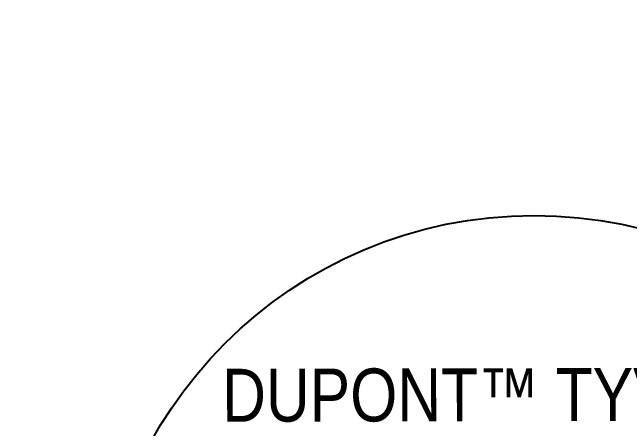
# Model space of a CAD drawing. Header units: inches. Extents: x -20.7 to 75.7, y -15.1 to 19.1.
# Drawn here: x 59.245 to 60.702, y 11.979 to 12.963 of the extents above; entities that cross this region are included whole.
import ezdxf

# ---------------------------------------------------------------- set-up
doc = ezdxf.new("R2010")
doc.units = ezdxf.units.IN
doc.header["$MEASUREMENT"] = 0
doc.layers.add('G-ANNO-TTLB', color=7, linetype='Continuous', lineweight=0)
doc.layers.add('TYVEK', color=7, linetype='Continuous', lineweight=0)

# ---------------------------------------------------------------- blocks, each defined once
blk = doc.blocks.new('Block_329')
at = {"layer": 'TYVEK', "char_height": 0.2, "attachment_point": 7, "rotation": 0.1123}
for s, insert in [('\\C18;\\c0;\\FArial Narrow|b0|i0|c1;\\H0.087500;\\W1.000002;®', (60.9968, 12.0746)), ('\\C18;\\c0;\\FArial Narrow|b0|i0|c1;\\H0.125000;\\W1.000002;DUPONT™ TYVEK', (59.7403, 11.994)), ('\\C18;\\c0;\\FArial Narrow|b0|i0|c1;\\H0.125000;\\W1.000002;TAPE', (59.7371, 11.7856))]:
    blk.add_mtext(s, dxfattribs=dict(at, insert=insert))

msp = doc.modelspace()

# ---------------------------------------------------------------- hatches: boundary and pattern name
at = {"layer": 'G-ANNO-TTLB', "true_color": 0xb9529f, "transparency": 33554687}
h = msp.add_hatch(color=233, dxfattribs=at)
edge = h.paths.add_edge_path()
edge.add_spline(control_points=[(71.2273, -15.1345), (71.2273, -15.1345), (30.5273, -15.1345), (30.5273, -15.1345), (30.5273, -15.1345), (30.5273, 19.0008), (30.5273, 19.0008), (30.5273, 19.0008), (71.2273, 19.0008), (71.2273, 19.0008), (71.2273, 19.0008), (71.2273, -15.1345), (71.2273, -15.1345)], knot_values=[0, 0, 0, 0, 1, 1, 1, 2, 2, 2, 3, 3, 3, 4, 4, 4, 4], degree=3, periodic=0)
edge = h.paths.add_edge_path()
edge.add_spline(control_points=[(30.6523, 18.8757), (30.6523, 18.8757), (30.6523, -15.0095), (30.6523, -15.0095), (30.6523, -15.0095), (71.1023, -15.0095), (71.1023, -15.0095), (71.1023, -15.0095), (71.1023, 18.8757), (71.1023, 18.8757), (71.1023, 18.8757), (30.6523, 18.8757), (30.6523, 18.8757)], knot_values=[0, 0, 0, 0, 1, 1, 1, 2, 2, 2, 3, 3, 3, 4, 4, 4, 4], degree=3, periodic=0)
edge.add_line((30.6523, 18.8757), (30.6523, 18.8757))

# ---------------------------------------------------------------- linework, layer by layer
at = {"layer": 'G-ANNO-TTLB'}
for points in [[(71.2273, -15.1345), (71.2273, -15.1345), (30.5273, -15.1345), (30.5273, -15.1345), (30.5273, -15.1345), (30.5273, 19.0008), (30.5273, 19.0008), (30.5273, 19.0008), (71.2273, 19.0008), (71.2273, 19.0008), (71.2273, 19.0008), (71.2273, -15.1345), (71.2273, -15.1345)], [(30.6523, 18.8757), (30.6523, 18.8757), (30.6523, -15.0095), (30.6523, -15.0095), (30.6523, -15.0095), (71.1023, -15.0095), (71.1023, -15.0095), (71.1023, -15.0095), (71.1023, 18.8757), (71.1023, 18.8757), (71.1023, 18.8757), (30.6523, 18.8757), (30.6523, 18.8757)]]:
    msp.add_open_spline(points, degree=3, knots=[0, 0, 0, 0, 1, 1, 1, 2, 2, 2, 3, 3, 3, 4, 4, 4, 4], dxfattribs=at)
at = {"layer": 'TYVEK', "color": 18, "lineweight": 25, "true_color": 0x000000}
msp.add_circle((60.4761, 11.4518), 1.0312, dxfattribs=at)

# ---------------------------------------------------------------- block references
at = {"layer": 'TYVEK'}
msp.add_blockref('Block_329', (0, 0), dxfattribs=at)

doc.saveas('drawing.dxf')
